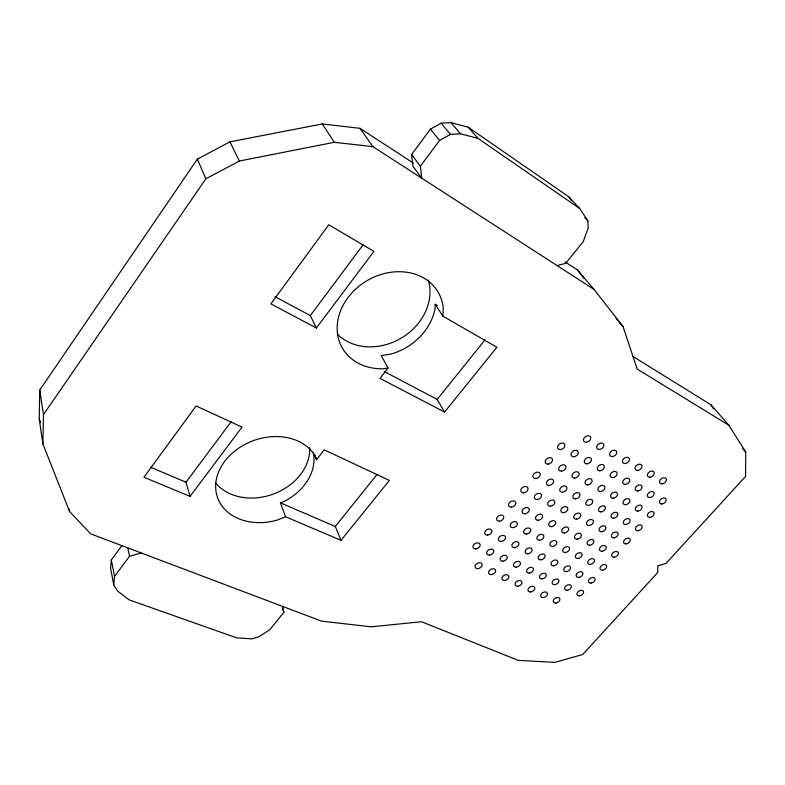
<?xml version="1.0" encoding="UTF-8"?>
<svg xmlns="http://www.w3.org/2000/svg" width="785" height="785" viewBox="0 0 785 785"><rect width="100%" height="100%" fill="white"/><g stroke="black" fill="none" stroke-linecap="round" stroke-linejoin="round"><path stroke-width="1.18" d="M632.818 356.39L710.955 404.775L728.823 425.234L745.75 452.062L745.544 476.446L666.053 563.375L657.771 565.897L657.732 572.481L582.745 654.484L554.848 662.373L518.296 660.362L421.437 621.74L371.168 626.822L321.565 621.131L90.785 533.898L69.571 511.526L42.9 443.967L39.25 418.925L39.77 390.027L197.339 159.139L229.926 141.85L322.331 123.942L360.021 128.338L413.342 163.064M42.9 443.967L43.479 414.637L39.77 390.027M435.224 304.266L435.096 308.23A54.656 45.608 -30.5 0 1 390.135 354.241L381.196 355.556L388.035 368.077L379.999 378.38L444.555 412.076L496.885 347.255L442.926 316.188L435.224 304.266L437.323 305.483M442.926 316.188L443.24 307.759A55.45 45.913 -30.4 0 0 389.193 272.532A55.45 45.913 -30.4 0 0 337.226 325.628A55.45 45.913 -30.4 0 0 383.541 368.744L388.035 368.077M121.901 545.644L111.313 559.931L110.587 568.32L113.756 584.894L117.534 591.017L129.24 599.897L236.668 637.852L251.848 638.872L258.805 636.802L269.795 629.727L283.866 612.31L282.492 606.363M113.756 584.894L114.512 576.445L111.313 559.931M43.479 414.637L205.866 178.803L239.396 161.013L334.292 142.311L372.904 146.628L594.127 289.488L623.064 326.629L637.155 369.048L728.823 425.234M411.615 154.547L420.397 166.194L421.731 178.156L412.988 166.381L411.615 154.547L430.425 129.152L441.101 123.186L450.953 122.627L468.272 127.258L568.939 196.927L579.742 208.555L587.936 220.987L588.151 228.15L583.245 241.613L565.691 263.348L557.075 265.556M114.512 576.445L129.574 556.231L141.212 552.954M420.397 166.194L439.59 140.436L450.453 134.372L460.461 133.774L478.006 138.415L579.742 208.555M190.048 496.375L143.949 477.241L196.142 405.953L242.025 427.099L190.048 496.375L186.035 482.196L231.349 421.457M316.375 328.022L270.884 303.864L328.778 224.785L373.905 251.377L316.375 328.022L310.32 315.59L363.219 244.675M316.571 459.657L324.234 449.844L389.389 480.41L341.014 540.335L285.573 516.775L277.026 520.141A53.252 41.497 -20 0 1 217.367 497.091A53.252 41.497 -20 0 1 250.582 441.719A53.252 41.497 -20 0 1 315.325 456.291L316.571 459.657L314.677 455.172M341.014 540.335L335.293 526.49L376.878 474.65M444.555 412.076L437.206 399.437L484.894 339.983M285.573 516.775L280.431 502.842L284.445 501.272A52.517 41.271 -19.8 0 0 313.382 452.925M150.504 467.232L186.035 482.196M280.431 502.842L335.293 526.49M384.13 371.452L437.206 399.437M274.995 296.661L310.32 315.59M565.102 261.876L577.407 269.883L594.127 289.488M584.845 217.631L587.936 220.987M468.272 127.258L478.006 138.415M742.639 448.48L745.75 452.062M450.953 122.627L460.461 133.774M616.127 318.465L617.667 320.28M619.208 322.095L623.064 326.629M441.101 123.186L450.453 134.372M430.425 129.152L439.59 140.436M577.407 269.883L584.03 278.371M360.021 128.338L372.904 146.628M568.939 196.927L571.451 200.715M322.331 123.942L334.292 142.311M710.955 404.775L713.555 408.887M229.926 141.85L239.396 161.013M197.339 159.139L205.866 178.803M39.25 418.925L40.575 422.32M282.335 607.757L283.866 612.31M127.857 548.077L129.574 556.231M69.188 509.18L69.571 511.526M309.702 447.607A51.967 41.105 -19.7 0 1 273.68 493.932A51.967 41.105 -19.7 0 1 215.561 482.932M428.286 280.019A54.057 45.373 -30.5 0 1 401.4 338.011A54.057 45.373 -30.5 0 1 337.462 334.253M590.33 564.366A3.67 2.502 -31.5 0 0 594.373 559.842A3.67 2.502 -31.5 0 0 588.671 560.333A3.67 2.502 -31.5 0 0 590.33 564.366M527.883 553.778A3.758 2.64 -29.9 0 0 531.955 549.107A3.758 2.64 -29.9 0 0 525.989 549.598A3.758 2.64 -29.9 0 0 527.883 553.778M614.174 557.183A3.66 2.483 -32.3 0 0 618.237 552.65A3.66 2.483 -32.3 0 0 612.594 553.14A3.66 2.483 -32.3 0 0 614.174 557.183M513.066 527.648A3.837 2.747 -30 0 0 517.187 522.839A3.837 2.747 -30 0 0 511.084 523.301A3.837 2.747 -30 0 0 513.066 527.648M511.418 507.149A3.886 2.816 -30.4 0 0 515.588 502.263A3.886 2.816 -30.4 0 0 509.406 502.685A3.886 2.816 -30.4 0 0 511.418 507.149M524.979 513.753A3.856 2.767 -30.7 0 0 529.129 508.906A3.856 2.767 -30.7 0 0 523.016 509.347A3.856 2.767 -30.7 0 0 524.979 513.753M552.591 546.429A3.748 2.62 -30.9 0 0 556.683 541.768A3.748 2.62 -30.9 0 0 550.776 542.249A3.748 2.62 -30.9 0 0 552.591 546.429M516.245 567.172A3.748 2.62 -29.3 0 0 520.278 562.541A3.748 2.62 -29.3 0 0 514.322 563.051A3.748 2.62 -29.3 0 0 516.245 567.172M577.122 539.138A3.739 2.6 -31.7 0 0 581.234 534.487A3.739 2.6 -31.7 0 0 575.385 534.948A3.739 2.6 -31.7 0 0 577.122 539.138M539.619 540.266A3.778 2.659 -30.6 0 0 543.72 535.556A3.778 2.659 -30.6 0 0 537.754 536.037A3.778 2.659 -30.6 0 0 539.619 540.266M499.466 521.181A3.866 2.797 -29.7 0 0 503.607 516.334A3.866 2.797 -29.7 0 0 497.425 516.785A3.866 2.797 -29.7 0 0 499.466 521.181M589.663 545.241A3.709 2.561 -31.9 0 0 593.754 540.63A3.709 2.561 -31.9 0 0 587.985 541.11A3.709 2.561 -31.9 0 0 589.663 545.241M529.296 573.079A3.719 2.581 -29.6 0 0 533.309 568.497A3.719 2.581 -29.6 0 0 527.422 569.017A3.719 2.581 -29.6 0 0 529.296 573.079M554.789 584.629A3.66 2.502 -30.1 0 0 558.783 580.125A3.66 2.502 -30.1 0 0 553.023 580.655A3.66 2.502 -30.1 0 0 554.789 584.629M538.324 520.249A3.827 2.728 -31 0 0 542.464 515.451A3.827 2.728 -31 0 0 536.42 515.902A3.827 2.728 -31 0 0 538.324 520.249M564.395 532.937A3.768 2.64 -31.5 0 0 568.507 528.236A3.768 2.64 -31.5 0 0 562.6 528.697A3.768 2.64 -31.5 0 0 564.395 532.937M475.887 548.892A3.837 2.747 -28.3 0 0 479.949 544.123A3.837 2.747 -28.3 0 0 473.787 544.613A3.837 2.747 -28.3 0 0 475.887 548.892M514.675 547.645A3.788 2.689 -29.7 0 0 518.757 542.935A3.788 2.689 -29.7 0 0 512.723 543.416A3.788 2.689 -29.7 0 0 514.675 547.645M477.937 568.625A3.788 2.679 -28 0 0 481.961 563.944A3.788 2.679 -28 0 0 475.877 564.464A3.788 2.679 -28 0 0 477.937 568.625M602.016 551.256A3.689 2.522 -32.1 0 0 606.089 546.694A3.689 2.522 -32.1 0 0 600.378 547.165A3.689 2.522 -32.1 0 0 602.016 551.256M491.43 574.591A3.758 2.64 -28.4 0 0 495.433 569.949A3.758 2.64 -28.4 0 0 489.418 570.479A3.758 2.64 -28.4 0 0 491.43 574.591M551.462 526.647A3.797 2.689 -31.3 0 0 555.594 521.897A3.797 2.689 -31.3 0 0 549.618 522.349A3.797 2.689 -31.3 0 0 551.462 526.647M602.537 570.165A3.64 2.463 -31.7 0 0 606.56 565.681A3.64 2.463 -31.7 0 0 600.917 566.181A3.64 2.463 -31.7 0 0 602.537 570.165M553.7 565.759A3.709 2.561 -30.5 0 0 557.742 561.177A3.709 2.561 -30.5 0 0 551.914 561.677A3.709 2.561 -30.5 0 0 553.7 565.759M579.526 595.835A3.611 2.424 -30.6 0 0 583.49 591.419A3.611 2.424 -30.6 0 0 577.858 591.959A3.611 2.424 -30.6 0 0 579.526 595.835M540.894 559.813A3.739 2.6 -30.2 0 0 544.947 555.191A3.739 2.6 -30.2 0 0 539.05 555.692A3.739 2.6 -30.2 0 0 540.894 559.813M590.977 583.049A3.621 2.443 -31.2 0 0 594.981 578.604A3.621 2.443 -31.2 0 0 589.339 579.124A3.621 2.443 -31.2 0 0 590.977 583.049M567.251 590.271A3.64 2.463 -30.4 0 0 571.225 585.816A3.64 2.463 -30.4 0 0 565.534 586.346A3.64 2.463 -30.4 0 0 567.251 590.271M577.946 558.478A3.699 2.541 -31.3 0 0 581.999 553.906A3.699 2.541 -31.3 0 0 576.229 554.396A3.699 2.541 -31.3 0 0 577.946 558.478M487.622 535.095A3.856 2.767 -29 0 0 491.724 530.287A3.856 2.767 -29 0 0 485.552 530.758A3.856 2.767 -29 0 0 487.622 535.095M566.319 571.608A3.68 2.522 -30.7 0 0 570.342 567.074A3.68 2.522 -30.7 0 0 564.582 567.584A3.68 2.522 -30.7 0 0 566.319 571.608M565.367 552.503A3.719 2.581 -31.1 0 0 569.439 547.881A3.719 2.581 -31.1 0 0 563.601 548.372A3.719 2.581 -31.1 0 0 565.367 552.503M578.741 577.377A3.65 2.483 -31 0 0 582.755 572.883A3.65 2.483 -31 0 0 577.053 573.393A3.65 2.483 -31 0 0 578.741 577.377M526.45 534.006A3.807 2.708 -30.3 0 0 530.562 529.257A3.807 2.708 -30.3 0 0 524.527 529.718A3.807 2.708 -30.3 0 0 526.45 534.006M489.546 555.083A3.807 2.708 -28.7 0 0 493.608 550.363A3.807 2.708 -28.7 0 0 487.514 550.864A3.807 2.708 -28.7 0 0 489.546 555.083M503.008 561.177A3.778 2.659 -29 0 0 507.041 556.496A3.778 2.659 -29 0 0 501.026 557.007A3.778 2.659 -29 0 0 503.008 561.177M504.706 580.458A3.729 2.6 -28.7 0 0 508.709 575.866A3.729 2.6 -28.7 0 0 502.753 576.396A3.729 2.6 -28.7 0 0 504.706 580.458M517.786 586.238A3.699 2.561 -29 0 0 521.77 581.695A3.699 2.561 -29 0 0 515.882 582.235A3.699 2.561 -29 0 0 517.786 586.238M543.348 597.542A3.65 2.483 -29.6 0 0 547.312 593.077A3.65 2.483 -29.6 0 0 541.552 593.627A3.65 2.483 -29.6 0 0 543.348 597.542M501.262 541.424A3.817 2.728 -29.3 0 0 505.344 536.655A3.817 2.728 -29.3 0 0 499.25 537.136A3.817 2.728 -29.3 0 0 501.262 541.424M555.849 603.066A3.621 2.443 -29.8 0 0 559.793 598.651A3.621 2.443 -29.8 0 0 554.102 599.2A3.621 2.443 -29.8 0 0 555.849 603.066M542.141 578.898A3.689 2.541 -29.9 0 0 546.144 574.355A3.689 2.541 -29.9 0 0 540.315 574.875A3.689 2.541 -29.9 0 0 542.141 578.898M530.67 591.939A3.67 2.522 -29.3 0 0 534.634 587.435A3.67 2.522 -29.3 0 0 528.815 587.975A3.67 2.522 -29.3 0 0 530.67 591.939M662.069 483.864A3.788 2.61 -35.3 0 0 666.318 479.105A3.788 2.61 -35.3 0 0 660.577 479.478A3.788 2.61 -35.3 0 0 662.069 483.864M637.597 470.431A3.837 2.698 -35.1 0 0 641.875 465.574A3.837 2.698 -35.1 0 0 636.007 465.937A3.837 2.698 -35.1 0 0 637.597 470.431M561.501 471.137A3.915 2.836 -33 0 0 565.769 466.172A3.915 2.836 -33 0 0 559.636 466.545A3.915 2.836 -33 0 0 561.501 471.137M612.761 477.623A3.846 2.728 -34.3 0 0 617.02 472.756A3.846 2.728 -34.3 0 0 611.093 473.139A3.846 2.728 -34.3 0 0 612.761 477.623M587.013 463.827A3.905 2.816 -33.9 0 0 591.301 458.862A3.905 2.816 -33.9 0 0 585.237 459.215A3.905 2.816 -33.9 0 0 587.013 463.827M649.931 477.192A3.807 2.659 -35.2 0 0 654.19 472.393A3.807 2.659 -35.2 0 0 648.39 472.756A3.807 2.659 -35.2 0 0 649.931 477.192M637.705 490.998A3.788 2.64 -34.5 0 0 641.934 486.229A3.788 2.64 -34.5 0 0 636.144 486.621A3.788 2.64 -34.5 0 0 637.705 490.998M599.995 470.774A3.876 2.767 -34.1 0 0 604.264 465.868A3.876 2.767 -34.1 0 0 598.268 466.231A3.876 2.767 -34.1 0 0 599.995 470.774M535.802 478.507A3.925 2.865 -31.9 0 0 540.041 473.532A3.925 2.865 -31.9 0 0 533.849 473.914A3.925 2.865 -31.9 0 0 535.802 478.507M537.166 499.535A3.876 2.797 -31.5 0 0 541.356 494.648A3.876 2.797 -31.5 0 0 535.242 495.06A3.876 2.797 -31.5 0 0 537.166 499.535M574.728 478.055A3.886 2.797 -33.2 0 0 578.987 473.139A3.886 2.797 -33.2 0 0 572.922 473.522A3.886 2.797 -33.2 0 0 574.728 478.055M560.431 449.57A3.964 2.904 -33.5 0 0 564.749 444.506A3.964 2.904 -33.5 0 0 558.537 444.85A3.964 2.904 -33.5 0 0 560.431 449.57M587.749 484.875A3.856 2.747 -33.4 0 0 591.988 479.998A3.856 2.747 -33.4 0 0 585.993 480.391A3.856 2.747 -33.4 0 0 587.749 484.875M613.968 537.843A3.709 2.541 -32.8 0 0 618.08 533.241A3.709 2.541 -32.8 0 0 612.359 533.702A3.709 2.541 -32.8 0 0 613.968 537.843M637.92 530.689A3.699 2.522 -33.5 0 0 642.052 526.087A3.699 2.522 -33.5 0 0 636.399 526.539A3.699 2.522 -33.5 0 0 637.92 530.689M613.173 498.181A3.797 2.659 -33.7 0 0 617.383 493.402A3.797 2.659 -33.7 0 0 611.525 493.814A3.797 2.659 -33.7 0 0 613.173 498.181M523.644 492.784A3.905 2.846 -31.2 0 0 527.854 487.848A3.905 2.846 -31.2 0 0 521.662 488.26A3.905 2.846 -31.2 0 0 523.644 492.784M586.267 442.249A3.954 2.885 -34.5 0 0 590.605 437.186A3.954 2.885 -34.5 0 0 584.462 437.52A3.954 2.885 -34.5 0 0 586.267 442.249M563.571 512.703A3.817 2.708 -32 0 0 567.732 507.915A3.817 2.708 -32 0 0 561.756 508.346A3.817 2.708 -32 0 0 563.571 512.703M550.471 506.168A3.846 2.747 -31.7 0 0 554.652 501.33A3.846 2.747 -31.7 0 0 548.607 501.762A3.846 2.747 -31.7 0 0 550.471 506.168M601.653 531.7A3.729 2.581 -32.6 0 0 605.784 527.059A3.729 2.581 -32.6 0 0 600.005 527.51A3.729 2.581 -32.6 0 0 601.653 531.7M599.406 449.462A3.925 2.836 -34.7 0 0 603.734 444.457A3.925 2.836 -34.7 0 0 597.66 444.791A3.925 2.836 -34.7 0 0 599.406 449.462M549.284 485.395A3.896 2.816 -32.2 0 0 553.513 480.469A3.896 2.816 -32.2 0 0 547.39 480.862A3.896 2.816 -32.2 0 0 549.284 485.395M575.601 498.848A3.837 2.728 -32.7 0 0 579.811 494.02A3.837 2.728 -32.7 0 0 573.825 494.432A3.837 2.728 -32.7 0 0 575.601 498.848M576.465 519.14A3.788 2.659 -32.2 0 0 580.615 514.391A3.788 2.659 -32.2 0 0 574.708 514.832A3.788 2.659 -32.2 0 0 576.465 519.14M589.152 525.469A3.758 2.62 -32.4 0 0 593.293 520.769A3.758 2.62 -32.4 0 0 587.455 521.22A3.758 2.62 -32.4 0 0 589.152 525.469M649.892 497.523A3.768 2.591 -34.7 0 0 654.111 492.803A3.768 2.591 -34.7 0 0 648.371 493.206A3.768 2.591 -34.7 0 0 649.892 497.523M573.825 456.752A3.935 2.865 -33.7 0 0 578.133 451.738A3.935 2.865 -33.7 0 0 572 452.091A3.935 2.865 -33.7 0 0 573.825 456.752M625.586 504.677A3.768 2.62 -33.9 0 0 629.786 499.947A3.768 2.62 -33.9 0 0 623.996 500.359A3.768 2.62 -33.9 0 0 625.586 504.677M548.058 464.102A3.945 2.885 -32.7 0 0 552.346 459.088A3.945 2.885 -32.7 0 0 546.134 459.451A3.945 2.885 -32.7 0 0 548.058 464.102M562.551 492.175A3.866 2.767 -32.4 0 0 566.76 487.299A3.866 2.767 -32.4 0 0 560.706 487.701A3.866 2.767 -32.4 0 0 562.551 492.175M649.862 517.374A3.719 2.541 -34.2 0 0 654.023 512.742A3.719 2.541 -34.2 0 0 648.361 513.164A3.719 2.541 -34.2 0 0 649.862 517.374M661.892 503.96A3.739 2.551 -34.8 0 0 666.092 499.28A3.739 2.551 -34.8 0 0 660.42 499.692A3.739 2.551 -34.8 0 0 661.892 503.96M625.331 484.365A3.817 2.679 -34.4 0 0 629.58 479.547A3.817 2.679 -34.4 0 0 623.712 479.929A3.817 2.679 -34.4 0 0 625.331 484.365M601.114 511.879A3.778 2.64 -33 0 0 605.294 507.149A3.778 2.64 -33 0 0 599.436 507.571A3.778 2.64 -33 0 0 601.114 511.879M625.841 524.517A3.719 2.561 -33.4 0 0 629.992 519.876A3.719 2.561 -33.4 0 0 624.261 520.308A3.719 2.561 -33.4 0 0 625.841 524.517M626.087 543.887A3.68 2.502 -32.9 0 0 630.188 539.334A3.68 2.502 -32.9 0 0 624.526 539.795A3.68 2.502 -32.9 0 0 626.087 543.887M588.456 505.412A3.807 2.679 -32.9 0 0 592.646 500.634A3.807 2.679 -32.9 0 0 586.729 501.056A3.807 2.679 -32.9 0 0 588.456 505.412M613.576 518.247A3.748 2.6 -33.2 0 0 617.736 513.557A3.748 2.6 -33.2 0 0 611.947 513.989A3.748 2.6 -33.2 0 0 613.576 518.247M600.554 491.577A3.827 2.708 -33.6 0 0 604.784 486.759A3.827 2.708 -33.6 0 0 598.857 487.151A3.827 2.708 -33.6 0 0 600.554 491.577M637.812 511.074A3.739 2.581 -34 0 0 641.993 506.394A3.739 2.581 -34 0 0 636.272 506.816A3.739 2.581 -34 0 0 637.812 511.074M625.066 463.552A3.866 2.747 -35 0 0 629.364 458.646A3.866 2.747 -35 0 0 623.427 458.999A3.866 2.747 -35 0 0 625.066 463.552M612.339 456.566A3.896 2.787 -34.8 0 0 616.657 451.611A3.896 2.787 -34.8 0 0 610.652 451.954A3.896 2.787 -34.8 0 0 612.339 456.566"/></g></svg>
